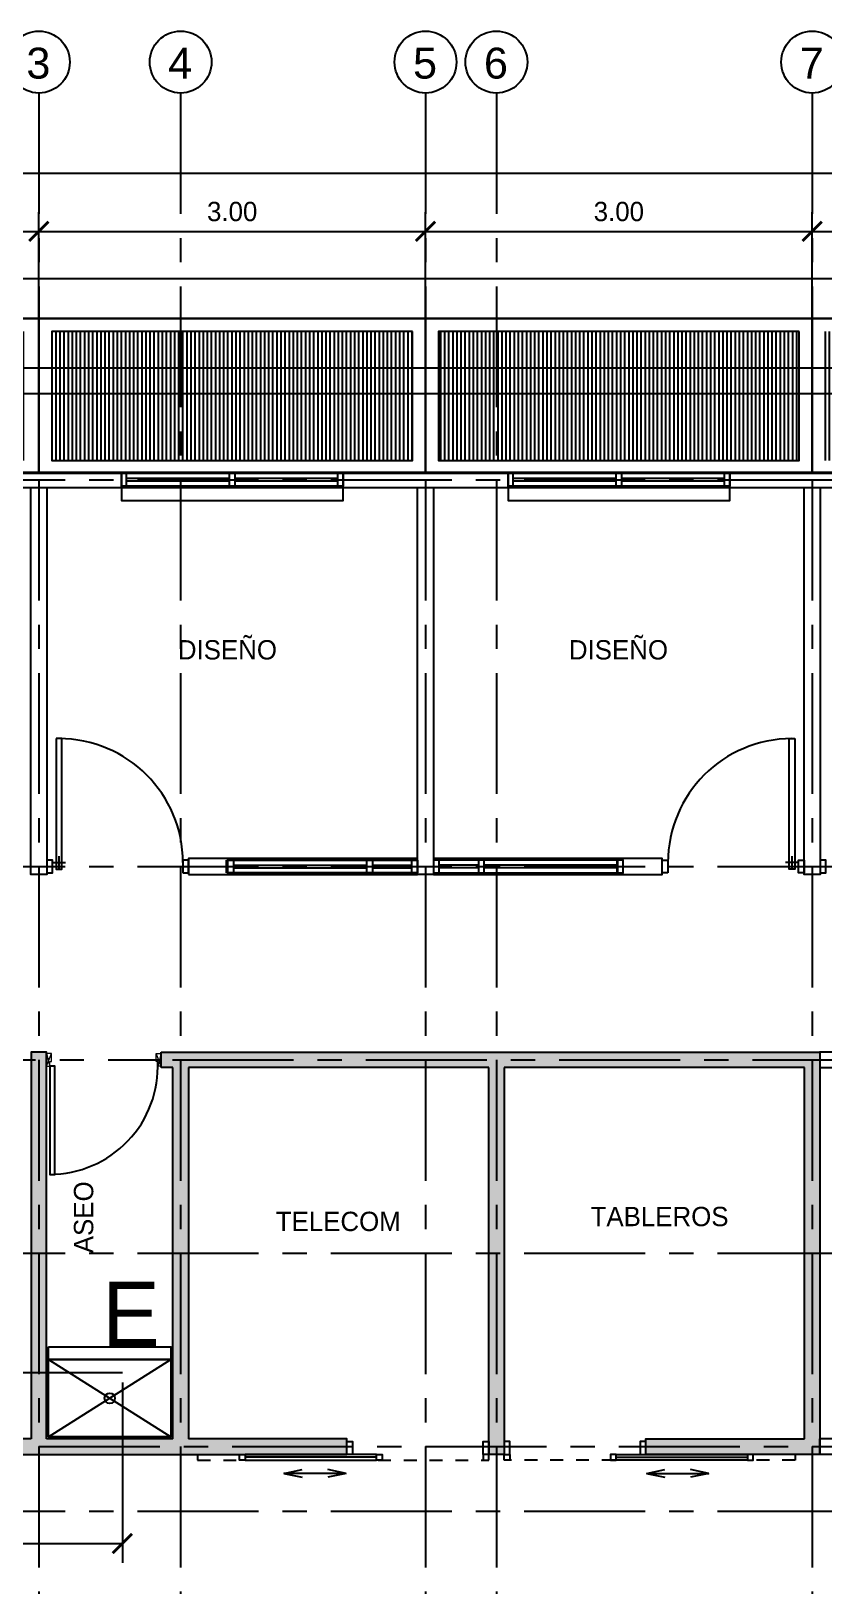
# Model space of a CAD drawing. Header units: millimetres. Extents: x 1.9 to 53.6, y -0.4 to 20.7.
# Drawn here: x 9.09 to 15.24, y 8.63 to 20.69 of the extents above; entities that cross this region are included whole.
import ezdxf

# ---------------------------------------------------------------- set-up
doc = ezdxf.new("R2010")
doc.units = ezdxf.units.MM
doc.header["$MEASUREMENT"] = 0
doc.header["$PDMODE"] = 3
doc.linetypes.add('CENTER', pattern=[2, 1.25, -0.25, 0.25, -0.25])
doc.linetypes.add('DASHED2', pattern=[0.375, 0.25, -0.125])
for name, color, linetype in [('A-COTAS', 252, 'Continuous'), ('A-EJES', 252, 'CENTER'), ('A-PLANTAS', 252, 'Continuous'), ('A-TEXTO', 252, 'Continuous')]:
    doc.layers.add(name, color=color, linetype=linetype)
doc.styles.add('EJES-ARQ$0$PL-EJES$0$R2', font='arial.ttf', dxfattribs={"height": 0.3})
doc.styles.add('T2-E75', font='GOTHIC.TTF', dxfattribs={"height": 0.15})
doc.styles.add('T8-E500', font='GOTHIC.TTF', dxfattribs={"height": 4})
doc.dimstyles.new('E75', dxfattribs={"dimtxt": 0.15, "dimasz": 0.15, "dimexe": 0.15, "dimexo": 0.075, "dimgap": 0.075, "dimtad": 1, "dimzin": 0, "dimdsep": 46, "dimtxsty": 'T2-E75', "dimblk": 'ARCHTICK', "dimcen": 0.15, "dimclrd": 252, "dimclre": 252, "dimclrt": 252, "dimadec": 0, "dimazin": 0, "dimtfac": 1, "dimtofl": 0, "dimtmove": 1, "dimatfit": 3, "dimfxl": 1, "dimtolj": 1, "dimtzin": 0, "dimarcsym": 0})

# ---------------------------------------------------------------- blocks, each defined once
blk = doc.blocks.new('_ArchTick')
at = {"color": 0, "linetype": 'ByBlock', "const_width": 0.15}
blk.add_lwpolyline([(-0.5, -0.5), (0.5, 0.5)], dxfattribs=at)
blk = doc.blocks.new('*D11')
at = {"layer": 'A-COTAS', "color": 252, "lineweight": -2, "transparency": 16777216}
for p, q in [((6.151, 17.331), (6.151, 19.283)), ((9.151, 17.331), (9.151, 19.283)), ((6.151, 19.133), (9.151, 19.133))]:
    blk.add_line(p, q, dxfattribs=at)
at = {"layer": 'Defpoints', "color": 0, "transparency": 16777216}
for p in [(9.151, 19.133), (6.151, 17.256), (9.151, 17.256)]:
    blk.add_point(p, dxfattribs=at)
at = {"layer": 'A-COTAS', "color": 252, "lineweight": -2, "transparency": 16777216, "xscale": 0.15, "yscale": 0.15, "zscale": 0.15, "rotation": 180}
blk.add_blockref('_ArchTick', (6.151, 19.133), dxfattribs=at)
at = {"layer": 'A-COTAS', "color": 252, "lineweight": -2, "transparency": 16777216, "xscale": 0.15, "yscale": 0.15, "zscale": 0.15}
blk.add_blockref('_ArchTick', (9.151, 19.133), dxfattribs=at)
at = {"layer": 'A-COTAS', "color": 252, "transparency": 16777216, "insert": (7.651, 19.286), "char_height": 0.15, "attachment_point": 5, "style": 'T2-E75'}
blk.add_mtext('\\A1;3.00', dxfattribs=at)
blk = doc.blocks.new('*D13')
at = {"layer": 'A-COTAS', "color": 252, "lineweight": -2, "transparency": 16777216}
for p, q in [((15.151, 17.331), (15.151, 19.283)), ((18.151, 17.331), (18.151, 19.283)), ((15.151, 19.133), (18.151, 19.133))]:
    blk.add_line(p, q, dxfattribs=at)
at = {"layer": 'Defpoints', "color": 0, "transparency": 16777216}
for p in [(18.151, 19.133), (15.151, 17.256), (18.151, 17.256)]:
    blk.add_point(p, dxfattribs=at)
at = {"layer": 'A-COTAS', "color": 252, "lineweight": -2, "transparency": 16777216, "xscale": 0.15, "yscale": 0.15, "zscale": 0.15, "rotation": 180}
blk.add_blockref('_ArchTick', (15.151, 19.133), dxfattribs=at)
at = {"layer": 'A-COTAS', "color": 252, "lineweight": -2, "transparency": 16777216, "xscale": 0.15, "yscale": 0.15, "zscale": 0.15}
blk.add_blockref('_ArchTick', (18.151, 19.133), dxfattribs=at)
at = {"layer": 'A-COTAS', "color": 252, "transparency": 16777216, "insert": (16.651, 19.286), "char_height": 0.15, "attachment_point": 5, "style": 'T2-E75'}
blk.add_mtext('\\A1;3.00', dxfattribs=at)
blk = doc.blocks.new('*D34')
at = {"layer": 'A-COTAS', "color": 252, "lineweight": -2, "transparency": 16777216}
for p, q in [((9.151, 17.331), (9.151, 19.283)), ((12.151, 17.331), (12.151, 19.283)), ((9.151, 19.133), (12.151, 19.133))]:
    blk.add_line(p, q, dxfattribs=at)
at = {"layer": 'Defpoints', "color": 0, "transparency": 16777216}
for p in [(12.151, 19.133), (9.151, 17.256), (12.151, 17.256)]:
    blk.add_point(p, dxfattribs=at)
at = {"layer": 'A-COTAS', "color": 252, "lineweight": -2, "transparency": 16777216, "xscale": 0.15, "yscale": 0.15, "zscale": 0.15, "rotation": 180}
blk.add_blockref('_ArchTick', (9.151, 19.133), dxfattribs=at)
at = {"layer": 'A-COTAS', "color": 252, "lineweight": -2, "transparency": 16777216, "xscale": 0.15, "yscale": 0.15, "zscale": 0.15}
blk.add_blockref('_ArchTick', (12.151, 19.133), dxfattribs=at)
at = {"layer": 'A-COTAS', "color": 252, "transparency": 16777216, "insert": (10.651, 19.286), "char_height": 0.15, "attachment_point": 5, "style": 'T2-E75'}
blk.add_mtext('\\A1;3.00', dxfattribs=at)
blk = doc.blocks.new('*D35')
at = {"layer": 'A-COTAS', "color": 252, "lineweight": -2, "transparency": 16777216}
for p, q in [((12.151, 17.331), (12.151, 19.283)), ((15.151, 17.331), (15.151, 19.283)), ((12.151, 19.133), (15.151, 19.133))]:
    blk.add_line(p, q, dxfattribs=at)
at = {"layer": 'Defpoints', "color": 0, "transparency": 16777216}
for p in [(15.151, 19.133), (12.151, 17.256), (15.151, 17.256)]:
    blk.add_point(p, dxfattribs=at)
at = {"layer": 'A-COTAS', "color": 252, "lineweight": -2, "transparency": 16777216, "xscale": 0.15, "yscale": 0.15, "zscale": 0.15, "rotation": 180}
blk.add_blockref('_ArchTick', (12.151, 19.133), dxfattribs=at)
at = {"layer": 'A-COTAS', "color": 252, "lineweight": -2, "transparency": 16777216, "xscale": 0.15, "yscale": 0.15, "zscale": 0.15}
blk.add_blockref('_ArchTick', (15.151, 19.133), dxfattribs=at)
at = {"layer": 'A-COTAS', "color": 252, "transparency": 16777216, "insert": (13.651, 19.286), "char_height": 0.15, "attachment_point": 5, "style": 'T2-E75'}
blk.add_mtext('\\A1;3.00', dxfattribs=at)
blk = doc.blocks.new('*D36')
at = {"layer": 'A-COTAS', "color": 252, "lineweight": -2, "transparency": 16777216}
for p, q in [((6.151, 19.358), (6.151, 19.734)), ((48.151, 19.358), (48.151, 19.734)), ((6.151, 19.584), (48.151, 19.584))]:
    blk.add_line(p, q, dxfattribs=at)
at = {"layer": 'Defpoints', "color": 0, "transparency": 16777216}
for p in [(48.151, 19.584), (6.151, 19.283), (48.151, 19.283)]:
    blk.add_point(p, dxfattribs=at)
at = {"layer": 'A-COTAS', "color": 252, "lineweight": -2, "transparency": 16777216, "xscale": 0.15, "yscale": 0.15, "zscale": 0.15, "rotation": 180}
blk.add_blockref('_ArchTick', (6.151, 19.584), dxfattribs=at)
at = {"layer": 'A-COTAS', "color": 252, "lineweight": -2, "transparency": 16777216, "xscale": 0.15, "yscale": 0.15, "zscale": 0.15}
blk.add_blockref('_ArchTick', (48.151, 19.584), dxfattribs=at)
at = {"layer": 'A-COTAS', "color": 252, "transparency": 16777216, "insert": (27.151, 19.738), "char_height": 0.15, "attachment_point": 5, "style": 'T2-E75'}
blk.add_mtext('\\A1;42.00', dxfattribs=at)
blk = doc.blocks.new('A$C12CA0C20')
at = {"layer": 'A-PLANTAS'}
h = blk.add_hatch(dxfattribs=at)
h.set_pattern_fill('ANSI31', color=256, scale=0.01, angle=45)
h.set_pattern_definition([(90, (-3979.054977, -1923.915953), (-0.03175, 0), [])])
h.paths.add_polyline_path([(22.15, 14.4), (22.15, 13.4), (19.35, 13.4), (19.35, 14.4)])
h.paths.add_polyline_path([(19.15, 14.4), (19.15, 13.4), (16.35, 13.4), (16.35, 14.4)])
h.paths.add_polyline_path([(16.15, 14.4), (16.15, 13.4), (13.35, 13.4), (13.35, 14.4)])
h.paths.add_polyline_path([(10.35, 13.4), (10.35, 14.4), (13.15, 14.4), (13.15, 13.4)])
h.paths.add_polyline_path([(7.35, 13.4), (7.35, 14.4), (10.15, 14.4), (10.15, 13.4)])
h.paths.add_polyline_path([(4.35, 13.4), (4.35, 14.4), (7.15, 14.4), (7.15, 13.4)])
h.paths.add_polyline_path([(1.3, 13.4), (1.3, 14.4), (4.15, 14.4), (4.15, 13.4)])
h.paths.add_polyline_path([(0.1, 14.4), (1.1, 14.4), (1.1, 13.4)])
blk.add_lwpolyline([(0, 0), (0, 14.5), (44.5, 14.5), (44.5, 0), (0, 0)], dxfattribs=at)
for points in [[(4.25, 14.5), (1.2, 14.5), (1.2, 13.3), (4.25, 13.3)], [(7.25, 14.5), (4.25, 14.5), (4.25, 13.3), (7.25, 13.3)], [(10.25, 14.5), (7.25, 14.5), (7.25, 13.3), (10.25, 13.3)], [(13.25, 14.5), (10.25, 14.5), (10.25, 13.3), (13.25, 13.3)], [(7.15, 14.4), (4.35, 14.4), (4.35, 13.4), (7.15, 13.4)], [(10.15, 14.4), (7.35, 14.4), (7.35, 13.4), (10.15, 13.4)], [(1.2, 1.2), (1.2, 13.3), (43.3, 13.3), (43.3, 1.2)]]:
    blk.add_lwpolyline(points, close=True, dxfattribs=at)
blk = doc.blocks.new('A$C1F69553A')
at = {"lineweight": 0}
for p, q in [((0, 0), (0.038, 0.1)), ((0, 0.1), (0.025, 0))]:
    blk.add_line(p, q, dxfattribs=at)
blk.add_lwpolyline([(0.025, 0), (0.025, 0.038), (0.038, 0.038), (0.038, 0.1), (0, 0.1), (0, 0)], close=True, dxfattribs=at)
blk = doc.blocks.new('A$C25FA49E9')
at = {"layer": 'A-PLANTAS'}
for p, q in [((2.27, 0), (0.59, 0)), ((2.27, 0.1), (0.63, 0.1))]:
    blk.add_line(p, q, dxfattribs=at)
for points in [[(0.63, 0.1), (0.59, 0.1), (0.59, 0), (0.63, 0), (0.63, 0.1)], [(1.425, 0.06), (0.63, 0.06)], [(1.425, 0.04), (0.63, 0.04)], [(1.43, 0.1), (1.47, 0.1), (1.47, 0), (1.43, 0), (1.43, 0.1)], [(2.27, 0.06), (1.475, 0.06)], [(2.27, 0.04), (1.475, 0.04)], [(2.27, 0.1), (2.31, 0.1), (2.31, 0), (2.27, 0), (2.27, 0.1)]]:
    blk.add_lwpolyline(points, dxfattribs=at)
blk = doc.blocks.new('A$C684121B6')
at = {"layer": 'A-PLANTAS'}
for points in [[(0.013, 0), (0.057, 0), (0.057, 0.1), (0.013, 0.1)], [(0.362, 0), (0.406, 0), (0.406, 0.1), (0.362, 0.1)], [(1.439, 0), (1.483, 0), (1.483, 0.1), (1.439, 0.1)]]:
    blk.add_lwpolyline(points, close=True, dxfattribs=at)
for points in [[(0.362, 0.1), (0.057, 0.1)], [(0.362, 0.06), (0.057, 0.06)], [(0.362, 0.04), (0.057, 0.04)], [(1.439, 0.1), (0.406, 0.1)], [(1.439, 0.06), (0.406, 0.06)], [(1.439, 0.04), (0.406, 0.04)], [(0.057, 0), (0.362, 0)], [(0.406, 0), (1.439, 0)]]:
    blk.add_lwpolyline(points, dxfattribs=at)
blk = doc.blocks.new('*D54')
at = {"layer": 'A-COTAS', "color": 252, "lineweight": -2, "transparency": 16777216}
for p, q in [((5.505, 10.203), (5.505, 8.805)), ((9.799, 10.203), (9.799, 8.805)), ((5.505, 8.955), (9.799, 8.955))]:
    blk.add_line(p, q, dxfattribs=at)
at = {"layer": 'Defpoints', "color": 0, "transparency": 16777216}
for p in [(5.505, 10.278), (9.799, 10.278), (9.799, 8.955)]:
    blk.add_point(p, dxfattribs=at)
at = {"layer": 'A-COTAS', "color": 252, "lineweight": -2, "transparency": 16777216, "xscale": 0.15, "yscale": 0.15, "zscale": 0.15, "rotation": 180}
blk.add_blockref('_ArchTick', (5.505, 8.955), dxfattribs=at)
at = {"layer": 'A-COTAS', "color": 252, "lineweight": -2, "transparency": 16777216, "xscale": 0.15, "yscale": 0.15, "zscale": 0.15}
blk.add_blockref('_ArchTick', (9.799, 8.955), dxfattribs=at)
at = {"layer": 'A-COTAS', "color": 252, "transparency": 16777216, "insert": (7.652, 9.108), "char_height": 0.15, "attachment_point": 5, "style": 'T2-E75'}
blk.add_mtext('\\A1;4.29', dxfattribs=at)
blk = doc.blocks.new('*D58')
at = {"layer": 'A-COTAS', "color": 252, "lineweight": -2, "transparency": 16777216}
for p, q in [((5.505, 18.149), (5.505, 18.918)), ((26.285, 18.149), (26.285, 18.918)), ((5.505, 18.768), (26.285, 18.768))]:
    blk.add_line(p, q, dxfattribs=at)
at = {"layer": 'Defpoints', "color": 0, "transparency": 16777216}
for p in [(26.285, 18.768), (5.505, 18.074), (26.285, 18.074)]:
    blk.add_point(p, dxfattribs=at)
at = {"layer": 'A-COTAS', "color": 252, "lineweight": -2, "transparency": 16777216, "xscale": 0.15, "yscale": 0.15, "zscale": 0.15, "rotation": 180}
blk.add_blockref('_ArchTick', (5.505, 18.768), dxfattribs=at)
at = {"layer": 'A-COTAS', "color": 252, "lineweight": -2, "transparency": 16777216, "xscale": 0.15, "yscale": 0.15, "zscale": 0.15}
blk.add_blockref('_ArchTick', (26.285, 18.768), dxfattribs=at)
at = {"layer": 'A-COTAS', "color": 252, "transparency": 16777216, "insert": (15.895, 18.922), "char_height": 0.15, "attachment_point": 5, "style": 'T2-E75'}
blk.add_mtext('\\A1;20.78', dxfattribs=at)

msp = doc.modelspace()

# ---------------------------------------------------------------- hatches: boundary and pattern name
at = {"layer": 'A-PLANTAS'}
h = msp.add_hatch(dxfattribs=at)
h.set_pattern_fill('ANGLE', color=256)
h.set_pattern_definition([(0, (-3855.283, -1919.9595), (0, 6.985), [5.08, -1.905]), (90, (-3855.283, -1919.9595), (-6.985, 4e-16), [5.08, -1.905])])
h.paths.add_polyline_path([(15.791, 17.266), (14.511, 17.266), (14.511, 17.146), (15.791, 17.146)])
h.paths.add_polyline_path([(12.791, 17.266), (11.511, 17.266), (11.511, 17.146), (12.791, 17.146)])
h.paths.add_polyline_path([(9.791, 17.266), (8.511, 17.266), (8.511, 17.146), (9.791, 17.146)])
h.paths.add_polyline_path([(6.791, 17.266), (6.091, 17.266), (6.091, 14.144), (6.211, 14.144), (6.211, 17.146), (6.791, 17.146)])
h.paths.add_polyline_path([(6.211, 12.646), (7.153, 12.646), (7.153, 12.766), (6.091, 12.766), (6.091, 11.781), (6.211, 11.781)])
h = msp.add_hatch(color=256, dxfattribs=at)
h.dxf.hatch_style = 1
h.paths.add_polyline_path([(15.211, 12.766), (15.091, 12.766), (10.099, 12.766), (10.099, 12.646), (10.191, 12.646), (10.191, 9.766), (9.211, 9.766), (9.211, 12.766), (9.091, 12.766), (9.091, 9.766), (8.161, 9.766), (8.161, 12.646), (8.203, 12.646), (8.203, 12.766), (8.161, 12.766), (8.041, 12.766), (8.041, 11.266), (6.211, 11.266), (6.211, 11.281), (6.091, 11.281), (6.091, 11.131), (6.211, 11.131), (6.211, 11.146), (8.041, 11.146), (8.041, 9.646), (8.161, 9.646), (11.541, 9.646), (11.541, 9.766), (10.311, 9.766), (10.311, 12.646), (12.641, 12.646), (12.641, 9.646), (12.761, 9.646), (12.761, 12.646), (15.091, 12.646), (15.091, 9.766), (13.861, 9.766), (13.861, 9.646), (15.091, 9.646), (15.211, 9.646), (15.211, 9.766)])
h.paths.add_polyline_path([(7.153, 9.766), (6.211, 9.766), (6.211, 10.631), (6.091, 10.631), (6.091, 9.646), (7.153, 9.646)], flags=17)

# ---------------------------------------------------------------- linework, layer by layer
at = {"layer": 'A-COTAS', "color": 5}
for p, q in [((5.505, 18.074), (26.285, 18.074)), ((9.799, 10.278), (5.505, 10.278))]:
    msp.add_line(p, q, dxfattribs=at)
at = {"layer": 'A-COTAS', "color": 1}
msp.add_line((5.705, 17.874), (26.085, 17.874), dxfattribs=at)
at = {"layer": 'A-EJES', "ltscale": 0.75}
for p, q in [((9.151, 20.206), (9.151, 2.206)), ((10.251, 20.206), (10.251, 2.206)), ((12.151, 20.206), (12.151, 2.206)), ((12.701, 20.206), (12.701, 2.206)), ((15.151, 20.206), (15.151, 2.206)), ((2.417, 17.206), (53.133, 17.206)), ((2.417, 14.206), (53.133, 14.206)), ((8.188, 12.706), (10.089, 12.706)), ((10.189, 12.706), (53.133, 12.706)), ((2.417, 11.206), (53.133, 11.206)), ((3.151, 9.706), (53.133, 9.706)), ((2.417, 9.206), (53.133, 9.206))]:
    msp.add_line(p, q, dxfattribs=at)
msp.add_lwpolyline([(12.701, 12.706), (12.701, 9.706)], dxfattribs=at)
at = {"layer": 'A-EJES', "linetype": 'Continuous', "ltscale": 0.75}
for centre in [(9.151, 20.446), (10.251, 20.446), (12.151, 20.446), (12.701, 20.446), (15.151, 20.446)]:
    msp.add_circle(centre, 0.24, dxfattribs=at)
at = {"layer": 'A-PLANTAS', "linetype": 'Continuous'}
for p, q in [((9.257, 14.236), (9.357, 14.236)), ((9.307, 14.286), (9.307, 14.186)), ((15.044, 14.236), (14.944, 14.236)), ((14.994, 14.286), (14.994, 14.186)), ((11.051, 9.498), (11.195, 9.528)), ((11.536, 9.498), (11.051, 9.498)), ((11.051, 9.498), (11.195, 9.469)), ((11.536, 9.498), (11.393, 9.528)), ((11.536, 9.498), (11.393, 9.469)), ((13.865, 9.498), (14.008, 9.528)), ((13.865, 9.498), (14.008, 9.469)), ((13.865, 9.498), (14.35, 9.498)), ((14.35, 9.498), (14.207, 9.528)), ((14.35, 9.498), (14.207, 9.469))]:
    msp.add_line(p, q, dxfattribs=at)
at = {"layer": 'A-PLANTAS'}
for p, q in [((9.226, 10.381), (10.176, 9.781)), ((9.226, 9.781), (10.176, 10.381)), ((11.771, 9.624), (10.752, 9.624)), ((13.63, 9.624), (14.649, 9.624))]:
    msp.add_line(p, q, dxfattribs=at)
for points in [[(6.091, 14.144), (6.091, 17.266), (27.511, 17.266)], [(9.791, 17.146), (9.791, 17.266)], [(11.511, 17.146), (11.511, 17.266)], [(12.791, 17.146), (12.791, 17.266)], [(14.511, 17.146), (14.511, 17.266)], [(6.211, 14.144), (6.211, 17.146), (24.091, 17.146)], [(9.213, 17.146), (9.213, 14.144), (9.088, 14.144), (9.088, 17.146)], [(9.791, 17.146), (9.791, 17.046), (11.511, 17.046), (11.511, 17.146)], [(12.213, 17.146), (12.213, 14.144), (12.088, 14.144), (12.088, 17.146)], [(12.791, 17.146), (12.791, 17.046), (14.511, 17.046), (14.511, 17.146)], [(15.213, 17.146), (15.213, 14.144), (15.088, 14.144), (15.088, 17.146)], [(10.606, 14.156), (10.606, 14.256)], [(10.618, 14.144), (10.618, 14.269)], [(13.639, 14.144), (13.639, 14.269)], [(9.211, 9.766), (9.211, 12.766), (9.091, 12.766), (9.091, 9.766)], [(10.099, 12.766), (15.111, 12.766)], [(10.099, 12.646), (10.099, 12.766)], [(15.091, 12.766), (15.211, 12.766), (15.211, 9.646), (15.091, 9.646)], [(15.211, 12.766), (15.211, 12.769), (15.801, 12.769), (15.801, 12.644), (15.211, 12.644)], [(10.191, 12.646), (10.099, 12.646)], [(10.191, 9.766), (10.191, 12.646)], [(10.311, 12.646), (10.311, 9.766)], [(12.641, 12.646), (10.311, 12.646)], [(12.761, 12.646), (12.761, 9.646), (12.641, 9.646), (12.641, 12.646)], [(15.091, 12.646), (12.761, 12.646)], [(15.091, 9.766), (15.091, 12.646)], [(9.091, 9.766), (8.161, 9.766)], [(8.161, 9.646), (11.541, 9.646), (11.541, 9.766), (10.311, 9.766)], [(10.191, 9.766), (9.211, 9.766)], [(15.091, 9.646), (13.861, 9.646), (13.861, 9.766), (15.091, 9.766)], [(15.211, 9.769), (15.801, 9.769), (15.801, 9.644), (15.211, 9.644), (15.211, 9.766)], [(15.211, 9.766), (15.211, 9.646)]]:
    msp.add_lwpolyline(points, dxfattribs=at)
at = {"layer": 'A-PLANTAS', "linetype": 'Continuous'}
for points in [[(9.285, 15.198), (9.285, 14.186), (9.329, 14.186), (9.329, 15.198)], [(15.016, 15.198), (15.016, 14.186), (14.972, 14.186), (14.972, 15.198)], [(9.213, 14.156), (9.257, 14.156), (9.257, 14.256), (9.213, 14.256)], [(10.269, 14.156), (10.313, 14.156), (10.313, 14.256), (10.269, 14.256)], [(14.032, 14.156), (13.988, 14.156), (13.988, 14.256), (14.032, 14.256)], [(15.088, 14.156), (15.044, 14.156), (15.044, 14.256), (15.088, 14.256)], [(15.213, 14.156), (15.257, 14.156), (15.257, 14.256), (15.213, 14.256)], [(10.708, 9.646), (10.752, 9.646), (10.752, 9.602), (10.708, 9.602)], [(11.771, 9.646), (11.815, 9.646), (11.815, 9.602), (11.771, 9.602)], [(13.63, 9.646), (13.586, 9.646), (13.586, 9.602), (13.63, 9.602)], [(14.693, 9.646), (14.649, 9.646), (14.649, 9.602), (14.693, 9.602)]]:
    msp.add_lwpolyline(points, close=True, dxfattribs=at)
at = {"layer": 'A-PLANTAS'}
for points in [[(10.313, 14.144), (12.088, 14.144), (12.088, 14.269), (10.313, 14.269)], [(12.213, 14.144), (13.988, 14.144), (13.988, 14.269), (12.213, 14.269)], [(9.236, 12.656), (9.236, 11.818), (9.274, 11.818), (9.274, 12.656)], [(9.226, 10.481), (10.176, 10.481), (10.176, 10.381), (9.226, 10.381)], [(9.226, 10.381), (10.176, 10.381), (10.176, 9.781), (9.226, 9.781)], [(11.585, 9.646), (11.541, 9.646), (11.541, 9.746), (11.585, 9.746)], [(12.641, 9.646), (12.597, 9.646), (12.597, 9.746), (12.641, 9.746)], [(12.761, 9.646), (12.805, 9.646), (12.805, 9.746), (12.761, 9.746)], [(13.817, 9.646), (13.861, 9.646), (13.861, 9.746), (13.817, 9.746)], [(11.771, 9.646), (10.752, 9.646), (10.752, 9.602), (11.771, 9.602)], [(12.641, 9.602), (12.641, 9.646), (12.597, 9.646), (12.597, 9.602)], [(12.761, 9.602), (12.761, 9.646), (12.805, 9.646), (12.805, 9.602)], [(13.63, 9.646), (14.649, 9.646), (14.649, 9.602), (13.63, 9.602)]]:
    msp.add_lwpolyline(points, close=True, dxfattribs=at)
at = {"layer": 'A-PLANTAS', "linetype": 'DASHED2', "ltscale": 0.3}
for points in [[(10.383, 9.646), (10.383, 9.602), (12.597, 9.602)], [(15.019, 9.646), (15.019, 9.602), (12.805, 9.602)]]:
    msp.add_lwpolyline(points, dxfattribs=at)
at = {"layer": 'A-PLANTAS'}
msp.add_circle((9.701, 10.081), 0.04, dxfattribs=at)
at = {"layer": 'A-PLANTAS', "linetype": 'Continuous'}
for centre, start, end in [((9.307, 14.236), 0, 90), ((14.994, 14.236), 90, 180)]:
    msp.add_arc(centre, 0.962, start, end, dxfattribs=at)
at = {"layer": 'A-PLANTAS'}
msp.add_arc((9.236, 12.656), 0.838, 270, 2.599, dxfattribs=at)

# ---------------------------------------------------------------- block references
for name, p in [('A$C12CA0C20', (4.901, 3.956)), ('A$C25FA49E9', (9.201, 17.156)), ('A$C25FA49E9', (12.201, 17.156)), ('A$C684121B6', (12.201, 14.156)), ('A$C1F69553A', (9.211, 12.656))]:
    msp.add_blockref(name, p, dxfattribs=at)
at = {"layer": 'A-PLANTAS', "xscale": -1}
msp.add_blockref('A$C684121B6', (12.101, 14.156), dxfattribs=at)
at = {"layer": 'A-PLANTAS', "extrusion": (0, 0, -1), "zscale": -1}
msp.add_blockref('A$C1F69553A', (-10.099, 12.656), dxfattribs=at)

# ---------------------------------------------------------------- texts
at = {"layer": 'A-COTAS', "color": 5, "insert": (9.643, 10.985), "char_height": 0.5, "attachment_point": 1, "style": 'T8-E500'}
msp.add_mtext_dynamic_manual_height_columns('E', width=0.50415, gutter_width=20, heights=[0], dxfattribs=at)
at = {"layer": 'A-EJES', "linetype": 'Continuous', "ltscale": 0.75, "style": 'EJES-ARQ$0$PL-EJES$0$R2'}
for s, p in [('3', (9.054, 20.318)), ('4', (10.154, 20.318)), ('5', (12.054, 20.318)), ('6', (12.604, 20.318)), ('7', (15.054, 20.318))]:
    msp.add_text(s, height=0.24, dxfattribs=at).set_placement(p)
at = {"layer": 'A-TEXTO', "char_height": 0.15, "attachment_point": 2, "style": 'T2-E75'}
for s, insert in [('DISEÑO', (10.614, 15.962)), ('DISEÑO', (13.648, 15.962)), ('TELECOM', (11.474, 11.528)), ('TABLEROS', (13.967, 11.566))]:
    msp.add_mtext_dynamic_manual_height_columns(s, width=4.1391, gutter_width=0.75, heights=[0], dxfattribs=dict(at, insert=insert))
at = {"layer": 'A-TEXTO', "insert": (9.423, 11.485), "char_height": 0.15, "attachment_point": 2, "rotation": 90, "style": 'T2-E75'}
msp.add_mtext_dynamic_manual_height_columns('ASEO', width=1.56925, gutter_width=0.75, heights=[0], dxfattribs=at)

# ---------------------------------------------------------------- dimensions: what is measured, and where the dimension line sits
at = {"layer": 'A-COTAS'}
for base, p1, p2, picture, middle in [((48.151, 19.584), (6.151, 19.283), (48.151, 19.283), '*D36', (27.151, 19.738)), ((9.151, 19.133), (6.151, 17.256), (9.151, 17.256), '*D11', (7.651, 19.286))]:
    dim = msp.add_linear_dim(base=base, p1=p1, p2=p2, dimstyle='E75', dxfattribs=at)
    dim.commit()
    dim.dimension.update_dxf_attribs({"geometry": picture, "text_midpoint": middle})
for base, p1, p2, picture, middle in [((12.151, 19.133), (9.151, 17.256), (12.151, 17.256), '*D34', (10.651, 19.286)), ((15.151, 19.133), (12.151, 17.256), (15.151, 17.256), '*D35', (13.651, 19.286)), ((18.151, 19.133), (15.151, 17.256), (18.151, 17.256), '*D13', (16.651, 19.286))]:
    dim = msp.add_linear_dim(base=base, p1=p1, p2=p2, dimstyle='E75', override={"dimtmove": 1}, dxfattribs=at)
    dim.commit()
    dim.dimension.update_dxf_attribs({"geometry": picture, "text_midpoint": middle})
at = {"layer": 'A-COTAS', "color": 5}
for base, p1, p2, picture, middle in [((26.285, 18.768), (5.505, 18.074), (26.285, 18.074), '*D58', (15.895, 18.922)), ((9.799, 8.955), (5.505, 10.278), (9.799, 10.278), '*D54', (7.652, 9.108))]:
    dim = msp.add_linear_dim(base=base, p1=p1, p2=p2, dimstyle='E75', dxfattribs=at)
    dim.commit()
    dim.dimension.update_dxf_attribs({"geometry": picture, "text_midpoint": middle})

doc.saveas('drawing.dxf')
